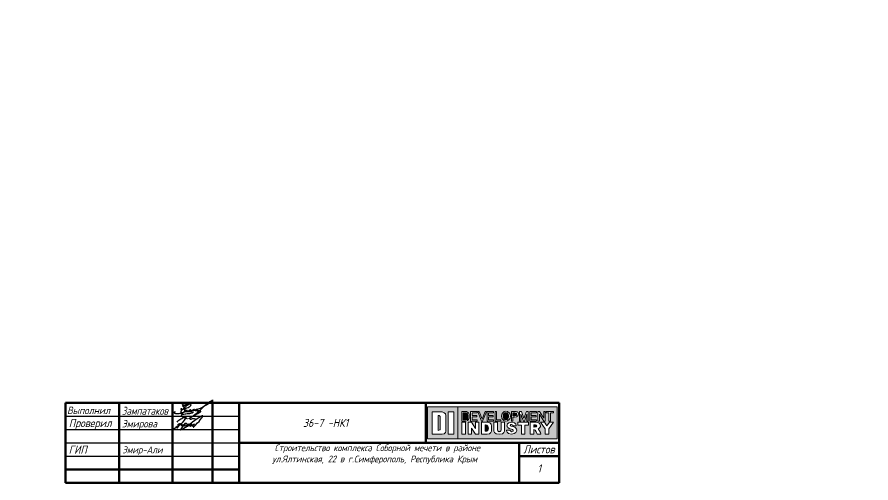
# Model space of a CAD drawing. Header units: millimetres. Extents: x 41756989 to 44740435, y 21258419 to 23626306.
# Drawn here: x 43718762 to 43878764, y 22000319 to 22087668 of the extents above; entities that cross this region are included whole.
import ezdxf
from ezdxf.enums import TextEntityAlignment as Align

# ---------------------------------------------------------------- set-up
doc = ezdxf.new("R2010")
doc.units = ezdxf.units.MM
doc.set_wipeout_variables(frame=1)
doc.layers.add('Слой 2', color=7, linetype='Continuous')
doc.styles.add('note', font='isocpeur.ttf', dxfattribs={"width": 0.9, "oblique": 15})

# ---------------------------------------------------------------- blocks, each defined once
blk = doc.blocks.new('DI')
at = {"layer": 'Слой 2', "true_color": 0xf7931d}
h = blk.add_hatch(color=30, dxfattribs=at)
h.dxf.hatch_style = 2
h.paths.add_polyline_path([(-1796, 420), (-1796, -450), (-975, -450), (-975, 420)])
edge = h.paths.add_edge_path()
edge.add_spline(control_points=[(-1300, -226), (-1300, -226), (-1303, -324), (-1401, -324), (-1498, -324), (-1668, -324), (-1668, -324), (-1668, -324), (-1668, 277), (-1668, 277), (-1668, 277), (-1399, 277), (-1399, 277), (-1399, 277), (-1300, 255), (-1300, 186), (-1300, 116), (-1300, -226), (-1300, -226)], knot_values=[0, 0, 0, 0, 1, 1, 1, 2, 2, 2, 3, 3, 3, 4, 4, 4, 5, 5, 5, 6, 6, 6, 6], degree=3, periodic=0)
h.paths.add_polyline_path([(-1087, -324), (-1243, -324), (-1243, 277), (-1087, 277)])
at = {"layer": 'Слой 2', "true_color": 0x231f20}
h = blk.add_hatch(color=250, dxfattribs=at)
h.dxf.hatch_style = 2
h.paths.add_polyline_path([(-975, 420), (-975, -450), (1699, -450), (1699, 420)])
h.paths.add_polyline_path([(1176, 292), (1217, 292), (1335, 110), (1335, 292), (1373, 292), (1373, 32), (1338, 32), (1217, 215), (1217, 32), (1176, 32)])
h.paths.add_polyline_path([(682, 292), (732, 292), (800, 97), (874, 292), (916, 292), (916, 32), (877, 32), (877, 215), (815, 32), (787, 32), (722, 215), (722, 32), (682, 32)])
edge = h.paths.add_edge_path()
edge.add_spline(control_points=[(465, 292), (465, 292), (583, 292), (583, 292), (583, 292), (654, 282), (654, 225), (654, 167), (623, 138), (551, 139), (502, 140), (502, 140), (502, 140), (502, 140), (502, 32), (502, 32), (502, 32), (465, 32), (465, 32), (465, 32), (465, 292), (465, 292)], knot_values=[0, 0, 0, 0, 1, 1, 1, 2, 2, 2, 3, 3, 3, 4, 4, 4, 5, 5, 5, 6, 6, 6, 7, 7, 7, 7], degree=3, periodic=0)
h.paths.add_polyline_path([(28, 292), (66, 292), (66, 69), (177, 69), (177, 32), (28, 32)])
h.paths.add_polyline_path([(-401, 292), (-326, 86), (-242, 292), (-203, 292), (-313, 32), (-339, 32), (-442, 292)])
h.paths.add_polyline_path([(-634, 292), (-457, 292), (-457, 252), (-596, 251), (-596, 186), (-466, 186), (-466, 146), (-596, 146), (-596, 69), (-457, 69), (-457, 32), (-634, 32)])
h.paths.add_polyline_path([(-775, -324), (-872, -324), (-872, 1), (-775, 1)])
edge = h.paths.add_edge_path()
edge.add_spline(control_points=[(-761, 32), (-830, 32), (-872, 32), (-872, 32), (-872, 32), (-872, 292), (-872, 292), (-872, 292), (-753, 292), (-753, 292), (-753, 292), (-678, 277), (-678, 207), (-678, 136), (-678, 112), (-678, 112), (-678, 112), (-693, 32), (-761, 32)], knot_values=[0, 0, 0, 0, 1, 1, 1, 2, 2, 2, 3, 3, 3, 4, 4, 4, 5, 5, 5, 6, 6, 6, 6], degree=3, periodic=0)
h.paths.add_polyline_path([(-409, -324), (-500, -324), (-612, -162), (-612, -324), (-704, -324), (-704, 1), (-615, 1), (-500, -172), (-500, 1), (-409, 1)])
edge = h.paths.add_edge_path()
edge.add_spline(control_points=[(-68, -224), (-68, -224), (-90, -324), (-186, -324), (-282, -324), (-342, -324), (-342, -324), (-342, -324), (-342, 0), (-342, 0), (-342, 0), (-173, 0), (-173, 0), (-173, 0), (-68, -18), (-68, -106), (-68, -194), (-68, -224), (-68, -224)], knot_values=[0, 0, 0, 0, 1, 1, 1, 2, 2, 2, 3, 3, 3, 4, 4, 4, 5, 5, 5, 6, 6, 6, 6], degree=3, periodic=0)
h.paths.add_polyline_path([(-16, 252), (-155, 251), (-155, 186), (-26, 186), (-26, 146), (-155, 146), (-155, 69), (-16, 69), (-16, 32), (-193, 32), (-193, 292), (-16, 292)])
edge = h.paths.add_edge_path()
edge.add_spline(control_points=[(282, -225), (282, -225), (282, -324), (136, -324), (-10, -324), (-10, -225), (-10, -225), (-10, -225), (-10, 0), (-10, 0), (-10, 0), (88, 0), (88, 0), (88, 0), (88, -149), (88, -202), (88, -255), (136, -254), (136, -254), (136, -254), (185, -255), (185, -202), (185, -149), (185, 0), (185, 0), (185, 0), (282, 0), (282, 0), (282, 0), (282, -225), (282, -225)], knot_values=[0, 0, 0, 0, 1, 1, 1, 2, 2, 2, 3, 3, 3, 4, 4, 4, 5, 5, 5, 6, 6, 6, 7, 7, 7, 8, 8, 8, 9, 9, 9, 10, 10, 10, 10], degree=3, periodic=0)
edge = h.paths.add_edge_path()
edge.add_spline(control_points=[(196, 164), (196, 237), (250, 296), (316, 296), (383, 296), (436, 237), (436, 164), (436, 91), (383, 32), (316, 32), (250, 32), (196, 91), (196, 164)], knot_values=[0, 0, 0, 0, 1, 1, 1, 2, 2, 2, 3, 3, 3, 4, 4, 4, 4], degree=3, periodic=0)
edge = h.paths.add_edge_path()
edge.add_spline(control_points=[(608, -212), (606, -232), (594, -321), (463, -321), (332, -321), (334, -212), (334, -212), (334, -212), (426, -210), (426, -210), (426, -210), (437, -253), (471, -254), (518, -254), (513, -228), (513, -228), (513, -228), (521, -198), (463, -184), (361, -184), (345, -93), (345, -93), (345, -93), (346, 1), (471, 1), (596, 1), (595, -99), (595, -99), (595, -99), (505, -99), (505, -99), (505, -99), (507, -67), (471, -63), (435, -58), (443, -67), (437, -76), (431, -86), (427, -104), (504, -116), (582, -116), (609, -192), (608, -212)], knot_values=[0, 0, 0, 0, 1, 1, 1, 2, 2, 2, 3, 3, 3, 4, 4, 4, 5, 5, 5, 6, 6, 6, 7, 7, 7, 8, 8, 8, 9, 9, 9, 10, 10, 10, 11, 11, 11, 12, 12, 12, 13, 13, 13, 14, 14, 14, 14], degree=3, periodic=0)
h.paths.add_polyline_path([(924, -81), (826, -81), (826, -324), (779, -324), (732, -324), (732, -81), (634, -81), (634, 0), (779, 0), (924, 0)])
h.paths.add_polyline_path([(962, 292), (1140, 292), (1140, 252), (1000, 251), (1000, 186), (1130, 186), (1130, 146), (1000, 146), (1000, 69), (1140, 69), (1140, 32), (962, 32)])
edge = h.paths.add_edge_path()
edge.add_spline(control_points=[(1157, -324), (1157, -324), (1118, -196), (1071, -196), (1071, -236), (1071, -324), (1071, -324), (1071, -324), (969, -324), (969, -324), (969, -324), (969, -321), (969, -321), (969, -321), (969, 0), (969, 0), (969, 0), (1082, -1), (1082, -1), (1082, -1), (1155, 6), (1200, -19), (1223, -31), (1247, -63), (1247, -92), (1247, -109), (1242, -126), (1234, -138), (1214, -171), (1181, -180), (1181, -180), (1181, -180), (1254, -258), (1259, -324), (1196, -324), (1157, -324), (1157, -324)], knot_values=[0, 0, 0, 0, 1, 1, 1, 2, 2, 2, 3, 3, 3, 4, 4, 4, 5, 5, 5, 6, 6, 6, 7, 7, 7, 8, 8, 8, 9, 9, 9, 10, 10, 10, 11, 11, 11, 12, 12, 12, 12], degree=3, periodic=0)
h.paths.add_polyline_path([(1473, -181), (1473, -324), (1422, -324), (1371, -324), (1371, -181), (1248, 1), (1356, 1), (1422, -99), (1488, 1), (1596, 1)])
h.paths.add_polyline_path([(1596, 254), (1516, 254), (1516, 32), (1474, 32), (1474, 254), (1399, 254), (1399, 292), (1596, 292)])
h = blk.add_hatch(color=250, dxfattribs=at)
h.dxf.hatch_style = 2
edge = h.paths.add_edge_path()
edge.add_spline(control_points=[(-758, 258), (-758, 258), (-836, 258), (-836, 258), (-836, 258), (-836, 66), (-836, 66), (-836, 66), (-808, 66), (-764, 66), (-719, 66), (-709, 125), (-709, 125), (-709, 125), (-709, 143), (-709, 195), (-709, 247), (-758, 258), (-758, 258)], knot_values=[0, 0, 0, 0, 1, 1, 1, 2, 2, 2, 3, 3, 3, 4, 4, 4, 5, 5, 5, 6, 6, 6, 6], degree=3, periodic=0)
h = blk.add_hatch(color=250, dxfattribs=at)
h.dxf.hatch_style = 2
edge = h.paths.add_edge_path()
edge.add_spline(control_points=[(316, 260), (274, 260), (240, 217), (240, 164), (240, 111), (274, 68), (316, 68), (358, 68), (392, 111), (392, 164), (392, 217), (358, 260), (316, 260)], knot_values=[0, 0, 0, 0, 1, 1, 1, 2, 2, 2, 3, 3, 3, 4, 4, 4, 4], degree=3, periodic=0)
h = blk.add_hatch(color=250, dxfattribs=at)
h.dxf.hatch_style = 2
edge = h.paths.add_edge_path()
edge.add_spline(control_points=[(614, 214), (614, 266), (504, 250), (504, 250), (504, 250), (504, 177), (504, 177), (504, 177), (614, 161), (614, 214)], knot_values=[0, 0, 0, 0, 1, 1, 1, 2, 2, 2, 3, 3, 3, 3], degree=3, periodic=0)
at = {"layer": 'Слой 2', "true_color": 0xf7931d}
h = blk.add_hatch(color=30, dxfattribs=at)
h.dxf.hatch_style = 2
edge = h.paths.add_edge_path()
edge.add_spline(control_points=[(-1508, 186), (-1508, 186), (-1508, -223), (-1508, -223), (-1460, -223), (-1457, -193), (-1457, -193), (-1457, -193), (-1457, 119), (-1457, 156), (-1457, 192), (-1508, 186), (-1508, 186)], knot_values=[0, 0, 0, 0, 1, 1, 1, 2, 2, 2, 3, 3, 3, 4, 4, 4, 4], degree=3, periodic=0)
at = {"layer": 'Слой 2', "true_color": 0x231f20}
h = blk.add_hatch(color=250, dxfattribs=at)
h.dxf.hatch_style = 2
edge = h.paths.add_edge_path()
edge.add_spline(control_points=[(-244, -72), (-244, -72), (-244, -244), (-244, -244), (-172, -244), (-155, -219), (-155, -158), (-155, -57), (-244, -72), (-244, -72)], knot_values=[0, 0, 0, 0, 1, 1, 1, 2, 2, 2, 3, 3, 3, 3], degree=3, periodic=0)
h = blk.add_hatch(color=250, dxfattribs=at)
h.dxf.hatch_style = 2
edge = h.paths.add_edge_path()
edge.add_spline(control_points=[(1068, -71), (1068, -71), (1068, -127), (1068, -127), (1068, -127), (1151, -138), (1151, -99), (1151, -60), (1068, -71), (1068, -71)], knot_values=[0, 0, 0, 0, 1, 1, 1, 2, 2, 2, 3, 3, 3, 3], degree=3, periodic=0)
at = {"layer": 'Слой 2', "lineweight": 0}
for points in [[(-1796, 420), (-1796, -450), (-975, -450), (-975, 420), (-1796, 420)], [(-1087, -324), (-1243, -324), (-1243, 277), (-1087, 277), (-1087, -324)], [(-975, 420), (-975, -450), (1699, -450), (1699, 420), (-975, 420)], [(-634, 292), (-457, 292), (-457, 252), (-596, 251), (-596, 186), (-466, 186), (-466, 146), (-596, 146), (-596, 69), (-457, 69), (-457, 32), (-634, 32), (-634, 292)], [(-401, 292), (-326, 86), (-242, 292), (-203, 292), (-313, 32), (-339, 32), (-442, 292), (-401, 292)], [(-16, 252), (-155, 251), (-155, 186), (-26, 186), (-26, 146), (-155, 146), (-155, 69), (-16, 69), (-16, 32), (-193, 32), (-193, 292), (-16, 292), (-16, 252)], [(28, 292), (66, 292), (66, 69), (177, 69), (177, 32), (28, 32), (28, 292)], [(682, 292), (732, 292), (800, 97), (874, 292), (916, 292), (916, 32), (877, 32), (877, 215), (815, 32), (787, 32), (722, 215), (722, 32), (682, 32), (682, 292)], [(962, 292), (1140, 292), (1140, 252), (1000, 251), (1000, 186), (1130, 186), (1130, 146), (1000, 146), (1000, 69), (1140, 69), (1140, 32), (962, 32), (962, 292)], [(1176, 292), (1217, 292), (1335, 110), (1335, 292), (1373, 292), (1373, 32), (1338, 32), (1217, 215), (1217, 32), (1176, 32), (1176, 292)], [(1596, 254), (1516, 254), (1516, 32), (1474, 32), (1474, 254), (1399, 254), (1399, 292), (1596, 292), (1596, 254)], [(-775, -324), (-872, -324), (-872, 1), (-775, 1), (-775, -324)], [(-409, -324), (-500, -324), (-612, -162), (-612, -324), (-704, -324), (-704, 1), (-615, 1), (-500, -172), (-500, 1), (-409, 1), (-409, -324)], [(924, -81), (826, -81), (826, -324), (779, -324), (732, -324), (732, -81), (634, -81), (634, 0), (779, 0), (924, 0), (924, -81)], [(1473, -181), (1473, -324), (1422, -324), (1371, -324), (1371, -181), (1248, 1), (1356, 1), (1422, -99), (1488, 1), (1596, 1), (1473, -181)]]:
    blk.add_lwpolyline(points, dxfattribs=at)
for points, knots in [([(-1300, -226), (-1300, -226), (-1303, -324), (-1401, -324), (-1498, -324), (-1668, -324), (-1668, -324), (-1668, -324), (-1668, 277), (-1668, 277), (-1668, 277), (-1399, 277), (-1399, 277), (-1399, 277), (-1300, 255), (-1300, 186), (-1300, 116), (-1300, -226), (-1300, -226)], [0, 0, 0, 0, 1, 1, 1, 2, 2, 2, 3, 3, 3, 4, 4, 4, 5, 5, 5, 6, 6, 6, 6]), ([(-761, 32), (-830, 32), (-872, 32), (-872, 32), (-872, 32), (-872, 292), (-872, 292), (-872, 292), (-753, 292), (-753, 292), (-753, 292), (-678, 277), (-678, 207), (-678, 136), (-678, 112), (-678, 112), (-678, 112), (-693, 32), (-761, 32)], [0, 0, 0, 0, 1, 1, 1, 2, 2, 2, 3, 3, 3, 4, 4, 4, 5, 5, 5, 6, 6, 6, 6]), ([(-758, 258), (-758, 258), (-836, 258), (-836, 258), (-836, 258), (-836, 66), (-836, 66), (-836, 66), (-808, 66), (-764, 66), (-719, 66), (-709, 125), (-709, 125), (-709, 125), (-709, 143), (-709, 195), (-709, 247), (-758, 258), (-758, 258)], [0, 0, 0, 0, 1, 1, 1, 2, 2, 2, 3, 3, 3, 4, 4, 4, 5, 5, 5, 6, 6, 6, 6]), ([(196, 164), (196, 237), (250, 296), (316, 296), (383, 296), (436, 237), (436, 164), (436, 91), (383, 32), (316, 32), (250, 32), (196, 91), (196, 164)], [0, 0, 0, 0, 1, 1, 1, 2, 2, 2, 3, 3, 3, 4, 4, 4, 4]), ([(316, 260), (274, 260), (240, 217), (240, 164), (240, 111), (274, 68), (316, 68), (358, 68), (392, 111), (392, 164), (392, 217), (358, 260), (316, 260)], [0, 0, 0, 0, 1, 1, 1, 2, 2, 2, 3, 3, 3, 4, 4, 4, 4]), ([(465, 292), (465, 292), (583, 292), (583, 292), (583, 292), (654, 282), (654, 225), (654, 167), (623, 138), (551, 139), (502, 140), (502, 140), (502, 140), (502, 140), (502, 32), (502, 32), (502, 32), (465, 32), (465, 32), (465, 32), (465, 292), (465, 292)], [0, 0, 0, 0, 1, 1, 1, 2, 2, 2, 3, 3, 3, 4, 4, 4, 5, 5, 5, 6, 6, 6, 7, 7, 7, 7]), ([(614, 214), (614, 266), (504, 250), (504, 250), (504, 250), (504, 177), (504, 177), (504, 177), (614, 161), (614, 214)], [0, 0, 0, 0, 1, 1, 1, 2, 2, 2, 3, 3, 3, 3]), ([(-1508, 186), (-1508, 186), (-1508, -223), (-1508, -223), (-1460, -223), (-1457, -193), (-1457, -193), (-1457, -193), (-1457, 119), (-1457, 156), (-1457, 192), (-1508, 186), (-1508, 186)], [0, 0, 0, 0, 1, 1, 1, 2, 2, 2, 3, 3, 3, 4, 4, 4, 4]), ([(-68, -224), (-68, -224), (-90, -324), (-186, -324), (-282, -324), (-342, -324), (-342, -324), (-342, -324), (-342, 0), (-342, 0), (-342, 0), (-173, 0), (-173, 0), (-173, 0), (-68, -18), (-68, -106), (-68, -194), (-68, -224), (-68, -224)], [0, 0, 0, 0, 1, 1, 1, 2, 2, 2, 3, 3, 3, 4, 4, 4, 5, 5, 5, 6, 6, 6, 6]), ([(282, -225), (282, -225), (282, -324), (136, -324), (-10, -324), (-10, -225), (-10, -225), (-10, -225), (-10, 0), (-10, 0), (-10, 0), (88, 0), (88, 0), (88, 0), (88, -149), (88, -202), (88, -255), (136, -254), (136, -254), (136, -254), (185, -255), (185, -202), (185, -149), (185, 0), (185, 0), (185, 0), (282, 0), (282, 0), (282, 0), (282, -225), (282, -225)], [0, 0, 0, 0, 1, 1, 1, 2, 2, 2, 3, 3, 3, 4, 4, 4, 5, 5, 5, 6, 6, 6, 7, 7, 7, 8, 8, 8, 9, 9, 9, 10, 10, 10, 10]), ([(608, -212), (606, -232), (594, -321), (463, -321), (332, -321), (334, -212), (334, -212), (334, -212), (426, -210), (426, -210), (426, -210), (437, -253), (471, -254), (518, -254), (513, -228), (513, -228), (513, -228), (521, -198), (463, -184), (361, -184), (345, -93), (345, -93), (345, -93), (346, 1), (471, 1), (596, 1), (595, -99), (595, -99), (595, -99), (505, -99), (505, -99), (505, -99), (507, -67), (471, -63), (435, -58), (443, -67), (437, -76), (431, -86), (427, -104), (504, -116), (582, -116), (609, -192), (608, -212)], [0, 0, 0, 0, 1, 1, 1, 2, 2, 2, 3, 3, 3, 4, 4, 4, 5, 5, 5, 6, 6, 6, 7, 7, 7, 8, 8, 8, 9, 9, 9, 10, 10, 10, 11, 11, 11, 12, 12, 12, 13, 13, 13, 14, 14, 14, 14]), ([(1157, -324), (1157, -324), (1118, -196), (1071, -196), (1071, -236), (1071, -324), (1071, -324), (1071, -324), (969, -324), (969, -324), (969, -324), (969, -321), (969, -321), (969, -321), (969, 0), (969, 0), (969, 0), (1082, -1), (1082, -1), (1082, -1), (1155, 6), (1200, -19), (1223, -31), (1247, -63), (1247, -92), (1247, -109), (1242, -126), (1234, -138), (1214, -171), (1181, -180), (1181, -180), (1181, -180), (1254, -258), (1259, -324), (1196, -324), (1157, -324), (1157, -324)], [0, 0, 0, 0, 1, 1, 1, 2, 2, 2, 3, 3, 3, 4, 4, 4, 5, 5, 5, 6, 6, 6, 7, 7, 7, 8, 8, 8, 9, 9, 9, 10, 10, 10, 11, 11, 11, 12, 12, 12, 12]), ([(-244, -72), (-244, -72), (-244, -244), (-244, -244), (-172, -244), (-155, -219), (-155, -158), (-155, -57), (-244, -72), (-244, -72)], [0, 0, 0, 0, 1, 1, 1, 2, 2, 2, 3, 3, 3, 3]), ([(1068, -71), (1068, -71), (1068, -127), (1068, -127), (1068, -127), (1151, -138), (1151, -99), (1151, -60), (1068, -71), (1068, -71)], [0, 0, 0, 0, 1, 1, 1, 2, 2, 2, 3, 3, 3, 3])]:
    blk.add_open_spline(points, degree=3, knots=knots, dxfattribs=at)
blk = doc.blocks.new('6')
at = {"color": 150, "lineweight": 9}
for points in [[(226.89, -190.1), (227.38, -189.81), (227.7, -189.66), (228.33, -189.46), (229.17, -189.28), (229.79, -189.18), (230.19, -189.16), (230.3, -189.19), (230.4, -189.23), (230.49, -189.29), (230.52, -189.36), (230.52, -189.43), (230.51, -189.52), (230.48, -189.6), (230.41, -189.72), (230.25, -189.87), (229.94, -190.1), (229.67, -190.24), (229.39, -190.4), (229.15, -190.53), (228.82, -190.66), (228.53, -190.75), (228.26, -190.81), (228, -190.86), (227.68, -190.93), (227.36, -191), (227.15, -191.04), (227.38, -191.16), (227.61, -191.33), (227.78, -191.45), (227.9, -191.55), (228.08, -191.75), (228.36, -192.1), (228.52, -192.38), (228.65, -192.78), (228.73, -193.32), (228.74, -193.65), (228.69, -194.01), (228.63, -194.31), (228.52, -194.66), (228.34, -194.95), (228.08, -195.33), (227.51, -195.79), (227.22, -195.99), (226.66, -196.15), (226.03, -196.27), (225.37, -196.34), (224.61, -196.39), (224.07, -196.45), (223.52, -196.47), (223.11, -196.46), (222.74, -196.45), (222.42, -196.39), (222.14, -196.3), (221.86, -196.2), (221.63, -196.06), (221.44, -195.9), (221.35, -195.7), (221.31, -195.52), (221.42, -195.27), (221.54, -195.14), (221.73, -195.04), (221.9, -194.95), (222.13, -194.92)], [(226.72, -193.23), (226.68, -193.11), (226.63, -193.06), (226.49, -192.99), (226.35, -192.95), (226.21, -192.98), (226.08, -193.04), (226.01, -193.18), (226.01, -193.34), (226.1, -193.43), (226.28, -193.47), (226.49, -193.46), (227.06, -193.36), (227.97, -193.15), (229.26, -192.72), (230.33, -192.36), (231.1, -192.11), (231.92, -191.65), (232.33, -191.33), (232.75, -190.93), (233.06, -190.55), (233.15, -190.34), (233.16, -190.14), (233.14, -189.99), (233.08, -189.91), (232.96, -189.81), (232.79, -189.76), (232.51, -189.73), (232.27, -189.78), (231.58, -190.01), (230.94, -190.36), (230.36, -190.72), (229.75, -191.19), (229.07, -191.72), (228.22, -192.43), (227.11, -193.47), (226.57, -194.03), (226.32, -194.29), (226.12, -194.54), (225.98, -194.78), (225.92, -195), (225.93, -195.16), (226.03, -195.35), (226.16, -195.47), (226.37, -195.56), (226.63, -195.6), (226.87, -195.6), (227.55, -195.42), (228.71, -195.06), (229.99, -194.6), (230.37, -194.41), (230.53, -194.28), (230.56, -194.22), (230.56, -194.17), (230.51, -194.13), (230.42, -194.08), (230.28, -194.06), (230.04, -194.06), (229.85, -194.08), (229.57, -194.15), (229.42, -194.22), (229.3, -194.31), (229.3, -194.44), (229.36, -194.58), (229.43, -194.65), (229.6, -194.72), (229.89, -194.81), (230.6, -194.87), (231.28, -194.83), (231.8, -194.79), (232.22, -194.79), (232.81, -194.82), (233.2, -194.85), (233.54, -194.9), (233.83, -194.98), (234.02, -195.05), (234.24, -195.17), (234.41, -195.29), (234.46, -195.43), (234.42, -195.57), (234.34, -195.68), (234.2, -195.8), (233.91, -195.93), (233.5, -196.08), (232.83, -196.26), (232.17, -196.37), (231.34, -196.48), (230.4, -196.57), (229.63, -196.67), (229, -196.72), (228.02, -196.84), (227.48, -196.91), (227.11, -196.98), (226.66, -197.09), (226.41, -197.19), (226.32, -197.34), (226.32, -197.49), (226.36, -197.67), (226.47, -197.85), (226.63, -198.03), (226.93, -198.35), (227.38, -198.61), (227.78, -198.82), (228.29, -199.03), (229.04, -199.29), (229.68, -199.51), (230.2, -199.67), (230.8, -199.85)], [(229.99, -194.6), (230.56, -194.54), (231.23, -194.38), (231.96, -194.15), (232.33, -194.04), (232.58, -193.96), (232.74, -193.9), (232.85, -193.85), (232.92, -193.8), (232.94, -193.77), (232.91, -193.74), (232.88, -193.73), (232.83, -193.75), (232.61, -193.84), (232.43, -193.91), (232.22, -193.97), (232.08, -194.01), (231.92, -194.1), (231.87, -194.22), (231.87, -194.33), (231.98, -194.37), (232.17, -194.4), (232.38, -194.39), (232.57, -194.35), (233.36, -194.18), (233.98, -193.96), (234.85, -193.59), (235.23, -193.42), (235.62, -193.32), (235.23, -193.42), (234.61, -193.69), (234.52, -193.75), (234.49, -193.83), (234.48, -193.9), (234.49, -193.95), (234.57, -194), (234.64, -194.02), (234.77, -194.04), (235.17, -194.04), (235.35, -193.99), (235.66, -193.9), (236.78, -193.48), (237.6, -193.17), (236.78, -193.48), (236.22, -193.69), (235.92, -193.83), (235.87, -193.88), (235.86, -193.92), (235.87, -193.97), (235.93, -193.99), (236.03, -193.98), (236.13, -193.95), (236.3, -193.86), (238.38, -193.04), (239.83, -192.4), (242.51, -191.12), (244.07, -190.18), (246.19, -188.78), (247.85, -187.72), (248.5, -187.24), (248.63, -187.13), (248.7, -187.03), (248.68, -186.99), (248.63, -186.98), (248.56, -186.98), (248.43, -187.01), (248.08, -187.14), (247.4, -187.47), (246.4, -188.04), (245.5, -188.65), (244.43, -189.42), (243.66, -190.04), (243.08, -190.61), (241.8, -191.76), (238.57, -194.77), (237.78, -195.51), (237.37, -195.89), (236.8, -196.32), (236.06, -196.96), (235.01, -197.77), (234.26, -198.35), (233.09, -199.18), (232.53, -199.63), (232.19, -199.85), (231.95, -199.9), (231.8, -199.86), (231.8, -199.7), (231.88, -199.58), (232.07, -199.43), (232.33, -199.26), (234.64, -198.06), (237.31, -196.55), (237.94, -196.15), (238.58, -195.73), (239.27, -195.29), (239.85, -194.98), (240.01, -194.87), (240.06, -194.79), (240.08, -194.72), (240.07, -194.67), (240.03, -194.6), (240, -194.57), (239.95, -194.53), (239.87, -194.5), (239.71, -194.43), (239.37, -194.37), (238.7, -194.31), (237.94, -194.29), (237.11, -194.27), (236.12, -194.25), (233.45, -194.15)]]:
    blk.add_lwpolyline(points, dxfattribs=at)
at = {"color": 150}
for points in [[(226.89, -190.1), (227.38, -189.81), (227.7, -189.66), (228.33, -189.46), (229.17, -189.28), (229.79, -189.18), (230.19, -189.16), (230.3, -189.19), (230.4, -189.23), (230.49, -189.29), (230.52, -189.36), (230.52, -189.43), (230.51, -189.52), (230.48, -189.6), (230.41, -189.72), (230.25, -189.87), (229.94, -190.1), (229.67, -190.24), (229.39, -190.4), (229.15, -190.53), (228.82, -190.66), (228.53, -190.75), (228.26, -190.81), (228, -190.86), (227.68, -190.93), (227.36, -191), (227.15, -191.04), (227.38, -191.16), (227.61, -191.33), (227.78, -191.45), (227.9, -191.55), (228.08, -191.75), (228.36, -192.1), (228.52, -192.38), (228.65, -192.78), (228.73, -193.32), (228.74, -193.65), (228.69, -194.01), (228.63, -194.31), (228.52, -194.66), (228.34, -194.95), (228.08, -195.33), (227.51, -195.79), (227.22, -195.99), (226.66, -196.15), (226.03, -196.27), (225.37, -196.34), (224.61, -196.39), (224.07, -196.45), (223.52, -196.47), (223.11, -196.46), (222.74, -196.45), (222.42, -196.39), (222.14, -196.3), (221.86, -196.2), (221.63, -196.06), (221.44, -195.9), (221.35, -195.7), (221.31, -195.52), (221.42, -195.27), (221.54, -195.14), (221.73, -195.04), (221.9, -194.95), (222.13, -194.92)], [(226.72, -193.23), (226.68, -193.11), (226.63, -193.06), (226.49, -192.99), (226.35, -192.95), (226.21, -192.98), (226.08, -193.04), (226.01, -193.18), (226.01, -193.34), (226.1, -193.43), (226.28, -193.47), (226.49, -193.46), (227.06, -193.36), (227.97, -193.15), (229.26, -192.72), (230.33, -192.36), (231.1, -192.11), (231.92, -191.65), (232.33, -191.33), (232.75, -190.93), (233.06, -190.55), (233.15, -190.34), (233.16, -190.14), (233.14, -189.99), (233.08, -189.91), (232.96, -189.81), (232.79, -189.76), (232.51, -189.73), (232.27, -189.78), (231.58, -190.01), (230.94, -190.36), (230.36, -190.72), (229.75, -191.19), (229.07, -191.72), (228.22, -192.43), (227.11, -193.47), (226.57, -194.03), (226.32, -194.29), (226.12, -194.54), (225.98, -194.78), (225.92, -195), (225.93, -195.16), (226.03, -195.35), (226.16, -195.47), (226.37, -195.56), (226.63, -195.6), (226.87, -195.6), (227.55, -195.42), (228.71, -195.06), (229.99, -194.6), (230.37, -194.41), (230.53, -194.28), (230.56, -194.22), (230.56, -194.17), (230.51, -194.13), (230.42, -194.08), (230.28, -194.06), (230.04, -194.06), (229.85, -194.08), (229.57, -194.15), (229.42, -194.22), (229.3, -194.31), (229.3, -194.44), (229.36, -194.58), (229.43, -194.65), (229.6, -194.72), (229.89, -194.81), (230.6, -194.87), (231.28, -194.83), (231.8, -194.79), (232.22, -194.79), (232.81, -194.82), (233.2, -194.85), (233.54, -194.9), (233.83, -194.98), (234.02, -195.05), (234.24, -195.17), (234.41, -195.29), (234.46, -195.43), (234.42, -195.57), (234.34, -195.68), (234.2, -195.8), (233.91, -195.93), (233.5, -196.08), (232.83, -196.26), (232.17, -196.37), (231.34, -196.48), (230.4, -196.57), (229.63, -196.67), (229, -196.72), (228.02, -196.84), (227.48, -196.91), (227.11, -196.98), (226.66, -197.09), (226.41, -197.19), (226.32, -197.34), (226.32, -197.49), (226.36, -197.67), (226.47, -197.85), (226.63, -198.03), (226.93, -198.35), (227.38, -198.61), (227.78, -198.82), (228.29, -199.03), (229.04, -199.29), (229.68, -199.51), (230.2, -199.67), (230.8, -199.85)], [(229.99, -194.6), (230.56, -194.54), (231.23, -194.38), (231.96, -194.15), (232.33, -194.04), (232.58, -193.96), (232.74, -193.9), (232.85, -193.85), (232.92, -193.8), (232.94, -193.77), (232.91, -193.74), (232.88, -193.73), (232.83, -193.75), (232.61, -193.84), (232.43, -193.91), (232.22, -193.97), (232.08, -194.01), (231.92, -194.1), (231.87, -194.22), (231.87, -194.33), (231.98, -194.37), (232.17, -194.4), (232.38, -194.39), (232.57, -194.35), (233.36, -194.18), (233.98, -193.96), (234.85, -193.59), (235.23, -193.42), (235.62, -193.32), (235.23, -193.42), (234.61, -193.69), (234.52, -193.75), (234.49, -193.83), (234.48, -193.9), (234.49, -193.95), (234.57, -194), (234.64, -194.02), (234.77, -194.04), (235.17, -194.04), (235.35, -193.99), (235.66, -193.9), (236.78, -193.48), (237.6, -193.17), (236.78, -193.48), (236.22, -193.69), (235.92, -193.83), (235.87, -193.88), (235.86, -193.92), (235.87, -193.97), (235.93, -193.99), (236.03, -193.98), (236.13, -193.95), (236.3, -193.86), (238.38, -193.04), (239.83, -192.4), (242.51, -191.12), (244.07, -190.18), (246.19, -188.78), (247.85, -187.72), (248.5, -187.24), (248.63, -187.13), (248.7, -187.03), (248.68, -186.99), (248.63, -186.98), (248.56, -186.98), (248.43, -187.01), (248.08, -187.14), (247.4, -187.47), (246.4, -188.04), (245.5, -188.65), (244.43, -189.42), (243.66, -190.04), (243.08, -190.61), (241.8, -191.76), (238.57, -194.77), (237.78, -195.51), (237.37, -195.89), (236.8, -196.32), (236.06, -196.96), (235.01, -197.77), (234.26, -198.35), (233.09, -199.18), (232.53, -199.63), (232.19, -199.85), (231.95, -199.9), (231.8, -199.86), (231.8, -199.7), (231.88, -199.58), (232.07, -199.43), (232.33, -199.26), (234.64, -198.06), (237.31, -196.55), (237.94, -196.15), (238.58, -195.73), (239.27, -195.29), (239.85, -194.98), (240.01, -194.87), (240.06, -194.79), (240.08, -194.72), (240.07, -194.67), (240.03, -194.6), (240, -194.57), (239.95, -194.53), (239.87, -194.5), (239.71, -194.43), (239.37, -194.37), (238.7, -194.31), (237.94, -194.29), (237.11, -194.27), (236.12, -194.25), (233.45, -194.15)]]:
    blk.add_lwpolyline(points, dxfattribs=at)
blk = doc.blocks.new('5')
at = {"color": 160, "lineweight": 9}
for points in [[(39.23, -189.08), (39.76, -188.41), (40.36, -187.75), (41.66, -186.81), (42.34, -186.4), (43.34, -185.76), (44.34, -185.16), (44.67, -185.03), (44.9, -185.04), (45.04, -185.15), (45.1, -185.32), (45.09, -185.58), (45.02, -185.86), (44.86, -186.29), (44.45, -187.02), (43.98, -187.68), (43.24, -188.58), (42.57, -189.39), (41.87, -190.09), (40.04, -191.87), (38.96, -193.07), (39.29, -192.63), (39.49, -192.28), (39.54, -192.07), (39.53, -191.95), (39.47, -191.93), (39.41, -191.94), (39.19, -192.04), (38.24, -192.76), (37.74, -193.14), (37.02, -193.85)], [(41.82, -191.26), (41.9, -191.01), (42.01, -190.89), (42.19, -190.73), (42.45, -190.62), (42.6, -190.56), (42.78, -190.55), (42.84, -190.58), (42.85, -190.64), (42.76, -190.73), (42.53, -190.92), (42.39, -191.03), (42.27, -191.24), (42.25, -191.4), (42.29, -191.55), (42.43, -191.58), (42.58, -191.57), (42.78, -191.49), (43.73, -191.03), (44.29, -190.72), (44.73, -190.47), (45.11, -189.89), (44.4, -190.66), (44.15, -191.16), (44.08, -191.37), (44.14, -191.52), (44.31, -191.59), (44.49, -191.57), (44.72, -191.48), (45.27, -191.2), (47.37, -190.1), (46.71, -190.79), (46.34, -191.29), (46.22, -191.59), (46.28, -191.75), (46.46, -191.75), (46.7, -191.64), (48.27, -190.85), (49.25, -190.15), (48.37, -190.92), (48.01, -191.31), (47.87, -191.64), (47.92, -191.76), (48.15, -191.8), (48.37, -191.73), (49.17, -191.35), (50.97, -190.29), (49.98, -191.13), (49.68, -191.48), (49.63, -191.73), (49.78, -191.86), (50.01, -191.81), (50.32, -191.69), (51.49, -191.2), (50.64, -191.82), (50.28, -192.18), (50.16, -192.37), (50.22, -192.48), (50.36, -192.47), (50.48, -192.38), (51.49, -191.2), (53.1, -189.55), (54.16, -188.46), (55.03, -187.41), (56, -186.15), (56.53, -185.47), (56.74, -185.12), (56.82, -184.86), (56.78, -184.77), (56.65, -184.73), (56.32, -184.77), (55.96, -184.89), (55.16, -185.31), (52.92, -186.63), (51.25, -187.88), (49.8, -188.97), (47.81, -190.6), (45.44, -192.38), (44.48, -193.01), (43.57, -193.59), (42.83, -194.01), (42.17, -194.3), (41.51, -194.54), (41.97, -193.88), (43.38, -191.8), (44.09, -190.6), (44.38, -190.05), (44.56, -189.85), (44.76, -189.74), (45.04, -189.65), (45.29, -189.63), (45.51, -189.71), (45.68, -189.88), (45.76, -190.12), (45.77, -190.4), (45.81, -190.55), (45.86, -190.69), (45.97, -190.87), (46.25, -190.99), (46.61, -191.04), (46.92, -191)], [(47.96, -186.69), (48.2, -186.89), (48.49, -186.92), (48.76, -186.88), (49.18, -186.72), (49.69, -186.53), (50.36, -186.48), (50.78, -186.45), (51.36, -186.62), (51.82, -186.75)], [(39.35, -191.18), (39.63, -190.79), (40.03, -190.49), (40.34, -190.27), (40.67, -190.11), (41, -190), (41.19, -190), (41.32, -190.12), (41.34, -190.26), (41.39, -190.56)]]:
    blk.add_lwpolyline(points, dxfattribs=at)
at = {"color": 160}
for points in [[(39.23, -189.08), (39.76, -188.41), (40.36, -187.75), (41.66, -186.81), (42.34, -186.4), (43.34, -185.76), (44.34, -185.16), (44.67, -185.03), (44.9, -185.04), (45.04, -185.15), (45.1, -185.32), (45.09, -185.58), (45.02, -185.86), (44.86, -186.29), (44.45, -187.02), (43.98, -187.68), (43.24, -188.58), (42.57, -189.39), (41.87, -190.09), (40.04, -191.87), (38.96, -193.07), (39.29, -192.63), (39.49, -192.28), (39.54, -192.07), (39.53, -191.95), (39.47, -191.93), (39.41, -191.94), (39.19, -192.04), (38.24, -192.76), (37.74, -193.14), (37.02, -193.85)], [(41.82, -191.26), (41.9, -191.01), (42.01, -190.89), (42.19, -190.73), (42.45, -190.62), (42.6, -190.56), (42.78, -190.55), (42.84, -190.58), (42.85, -190.64), (42.76, -190.73), (42.53, -190.92), (42.39, -191.03), (42.27, -191.24), (42.25, -191.4), (42.29, -191.55), (42.43, -191.58), (42.58, -191.57), (42.78, -191.49), (43.73, -191.03), (44.29, -190.72), (44.73, -190.47), (45.11, -189.89), (44.4, -190.66), (44.15, -191.16), (44.08, -191.37), (44.14, -191.52), (44.31, -191.59), (44.49, -191.57), (44.72, -191.48), (45.27, -191.2), (47.37, -190.1), (46.71, -190.79), (46.34, -191.29), (46.22, -191.59), (46.28, -191.75), (46.46, -191.75), (46.7, -191.64), (48.27, -190.85), (49.25, -190.15), (48.37, -190.92), (48.01, -191.31), (47.87, -191.64), (47.92, -191.76), (48.15, -191.8), (48.37, -191.73), (49.17, -191.35), (50.97, -190.29), (49.98, -191.13), (49.68, -191.48), (49.63, -191.73), (49.78, -191.86), (50.01, -191.81), (50.32, -191.69), (51.49, -191.2), (50.64, -191.82), (50.28, -192.18), (50.16, -192.37), (50.22, -192.48), (50.36, -192.47), (50.48, -192.38), (51.49, -191.2), (53.1, -189.55), (54.16, -188.46), (55.03, -187.41), (56, -186.15), (56.53, -185.47), (56.74, -185.12), (56.82, -184.86), (56.78, -184.77), (56.65, -184.73), (56.32, -184.77), (55.96, -184.89), (55.16, -185.31), (52.92, -186.63), (51.25, -187.88), (49.8, -188.97), (47.81, -190.6), (45.44, -192.38), (44.48, -193.01), (43.57, -193.59), (42.83, -194.01), (42.17, -194.3), (41.51, -194.54), (41.97, -193.88), (43.38, -191.8), (44.09, -190.6), (44.38, -190.05), (44.56, -189.85), (44.76, -189.74), (45.04, -189.65), (45.29, -189.63), (45.51, -189.71), (45.68, -189.88), (45.76, -190.12), (45.77, -190.4), (45.81, -190.55), (45.86, -190.69), (45.97, -190.87), (46.25, -190.99), (46.61, -191.04), (46.92, -191)], [(47.96, -186.69), (48.2, -186.89), (48.49, -186.92), (48.76, -186.88), (49.18, -186.72), (49.69, -186.53), (50.36, -186.48), (50.78, -186.45), (51.36, -186.62), (51.82, -186.75)], [(39.35, -191.18), (39.63, -190.79), (40.03, -190.49), (40.34, -190.27), (40.67, -190.11), (41, -190), (41.19, -190), (41.32, -190.12), (41.34, -190.26), (41.39, -190.56)]]:
    blk.add_lwpolyline(points, dxfattribs=at)

msp = doc.modelspace()

# ---------------------------------------------------------------- linework, layer by layer
at = {"color": 7, "linetype": 'Continuous', "lineweight": 60}
for p, q in [((43820363.204, 22000318.72), (43820363.204, 22015318.72)), ((43812863.204, 22000318.72), (43812863.204, 22007818.72)), ((43812863.204, 22005318.72), (43820363.204, 22005318.72)), ((43727863.204, 22000318.72), (43760363.204, 22000318.72)), ((43760363.204, 22000318.72), (43820363.204, 22000318.72))]:
    msp.add_line(p, q, dxfattribs=at)

# ---------------------------------------------------------------- texts
at = {"color": 7, "linetype": 'Continuous', "lineweight": 25, "style": 'note', "oblique": 15, "width": 0.9}
for s, p in [('Листов', (43816558.912, 22006613.507)), ('1', (43816613.204, 22003040.532))]:
    msp.add_text(s, height=1500, dxfattribs=at).set_placement(p, align=Align.MIDDLE_CENTER)

# ---------------------------------------------------------------- wipeouts: each hides what was drawn before it
for points in [[(43830372.628, 22087667.559), (43878763.805, 22082761.15), (43876133.845, 22032470.466), (43830372.628, 22031769.553)], [(43718761.59, 22065237.441), (43755225.238, 22064091.895), (43761535.932, 22063748.651), (43769520.896, 22063920.273), (43769181.419, 22056963.738), (43766985.243, 22044452.794), (43793119.716, 22046647.693), (43793009.9, 22040172.732), (43767973.521, 22037868.083), (43767314.665, 22019101.668), (43784444.826, 22021955.039), (43800147.47, 22019760.136), (43797841.491, 22015809.312), (43782797.69, 22013614.408), (43768522.562, 22011419.51), (43756443.611, 22004944.544), (43741509.626, 22002859.39), (43732944.552, 22005712.762), (43723391.187, 22018223.705), (43722402.908, 22033368.537), (43729760.097, 22044782.028), (43726685.457, 22054000.616), (43718889.031, 22054878.579)]]:
    msp.add_wipeout(points)

# ---------------------------------------------------------------- next in the draw order: linework, layer by layer
at = {"color": 7, "linetype": 'Continuous', "lineweight": 60}
for p, q in [((43727863.204, 22015318.72), (43760363.204, 22015318.72)), ((43727863.204, 22000318.72), (43727863.204, 22015318.72)), ((43737863.204, 22000318.72), (43737863.204, 22015318.72)), ((43747863.204, 22000318.72), (43747863.204, 22015318.72)), ((43755363.204, 22000318.72), (43755363.204, 22015318.72)), ((43760363.204, 22015318.72), (43820363.204, 22015318.72)), ((43760363.204, 22000318.72), (43760363.204, 22015318.72)), ((43795363.204, 22007818.72), (43795363.204, 22015318.72)), ((43760363.204, 22007818.72), (43820363.204, 22007818.72)), ((43727863.204, 22002818.72), (43760363.204, 22002818.72))]:
    msp.add_line(p, q, dxfattribs=at)
at = {"color": 7, "linetype": 'Continuous', "lineweight": 25}
for p, q in [((43727863.204, 22012818.72), (43760363.204, 22012818.72)), ((43727863.204, 22010318.72), (43760363.204, 22010318.72)), ((43727863.204, 22007818.72), (43760363.204, 22007818.72)), ((43727863.204, 22005318.72), (43760363.204, 22005318.72))]:
    msp.add_line(p, q, dxfattribs=at)

# ---------------------------------------------------------------- next in the draw order: block references
at = {"color": 5, "xscale": 266.3352272727274, "yscale": 266.3352272727274, "zscale": 266.3352272727274}
msp.add_blockref('6', (43689255.43, 22065602.818), dxfattribs=at)
at = {"color": 0, "lineweight": -2, "xscale": 6.957328385899812, "yscale": 6.957328385899812, "zscale": 6.957328385899812}
msp.add_blockref('DI', (43808165.198, 22011695.624), dxfattribs=at)
at = {"xscale": 273.4375, "yscale": 273.4375, "zscale": 273.4375}
msp.add_blockref('5', (43738043.916, 22063396.341), dxfattribs=at)

# ---------------------------------------------------------------- next in the draw order: texts
at = {"color": 7, "linetype": 'Continuous', "lineweight": 25, "style": 'note', "oblique": 15}
for s, height, width, p in [('Выполнил', 1400, 0.9, (43732148.914, 22013913.47)), ('Зампатаков', 1500, 0.8, (43742720.863, 22013839.154)), ('Проверил', 1500, 0.9, (43732458.313, 22011544.178)), ('Эмирова', 1400, 0.9, (43741695.804, 22011428.961)), ('36-7 -НК1', 1500, 0.9, (43776581.956, 22011571.392)), ('ГИП', 1500, 0.9, (43730134.695, 22006558.978)), ('Эмир-Али', 1300, 0.9, (43742254.539, 22006525.5))]:
    msp.add_text(s, height=height, dxfattribs=dict(at, width=width)).set_placement(p, align=Align.MIDDLE_CENTER)
at = {"color": 7, "lineweight": 13, "insert": (43760363.204, 22007522.967), "char_height": 1250, "width": 51802.8503, "attachment_point": 1, "style": 'note'}
msp.add_mtext('\\pi6665.2;Строительство комплекса Соборной мечети в районе \\P\\pi6210.9;ул.Ялтинская, 22 в г.Симферополь, Республика Крым', dxfattribs=at)

doc.saveas('drawing.dxf')
